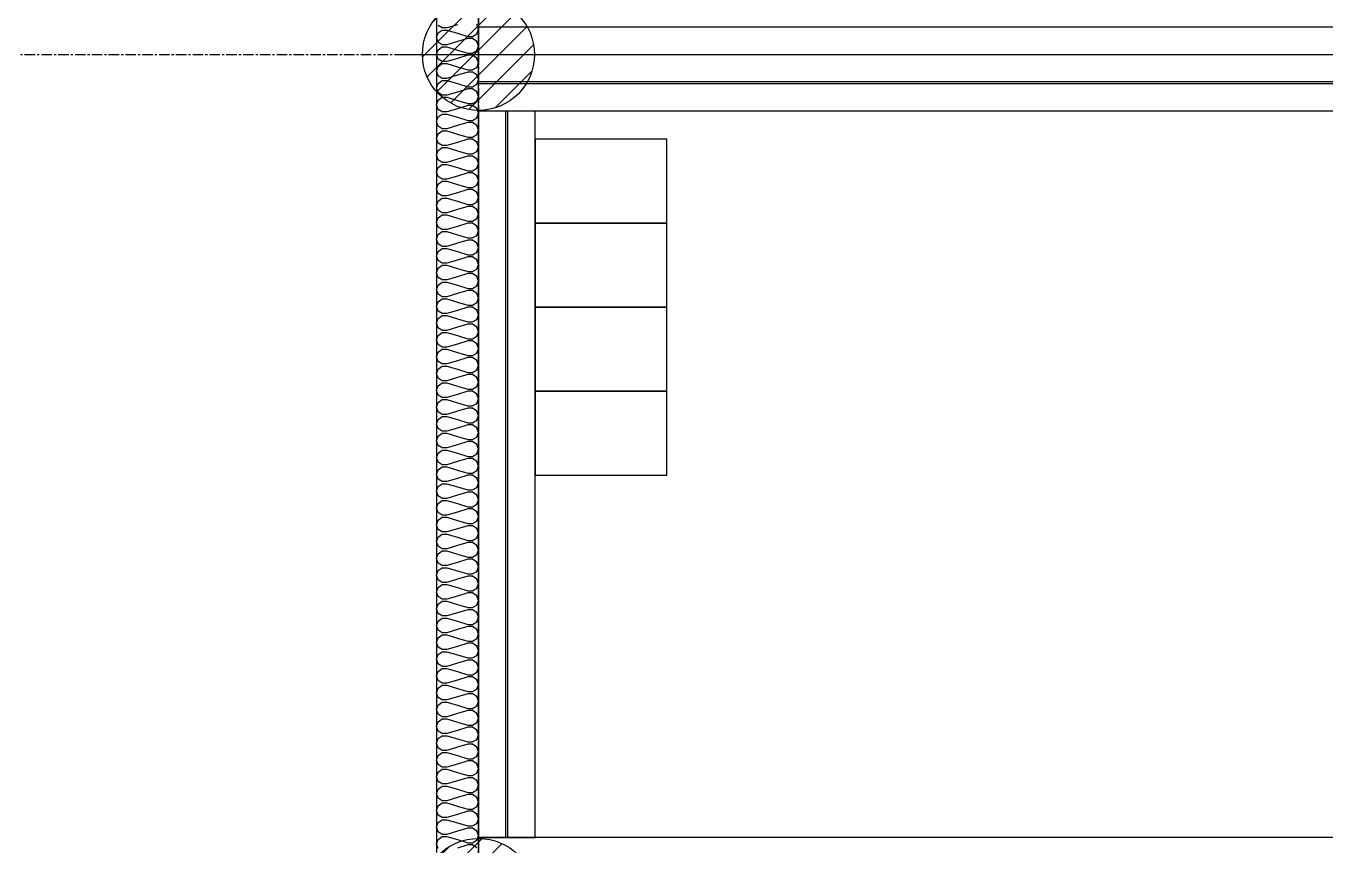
# Model space of a CAD drawing. Header units: millimetres. Extents: x 4080735 to 4152075, y -451436 to -400976.
# Drawn here: x 4098193 to 4102833, y -429486 to -426561 of the extents above; entities that cross this region are included whole.
import ezdxf

# ---------------------------------------------------------------- set-up
doc = ezdxf.new("R2010")
doc.units = ezdxf.units.MM
doc.header["$LTSCALE"] = 60
for name, pattern in [('120', [23, 20, -1, 1, -1]), ('CEN', [62, 60, -1, 0, -1]), ('CENTER', [2, 1.25, -0.25, 0.25, -0.25]), ('HIDDEN', [0.375, 0.25, -0.125])]:
    doc.linetypes.add(name, pattern=pattern)
for name, color, linetype in [('1CEN', 1, 'CEN'), ('1ST FL W1', 3, 'Continuous'), ('CEN', 1, 'CENTER'), ('DIM-SCALE', 7, 'Continuous'), ('EQUIPMENT', 6, 'Continuous'), ('PILE', 4, 'Continuous')]:
    doc.layers.add(name, color=color, linetype=linetype)

# ---------------------------------------------------------------- blocks, each defined once
blk = doc.blocks.new('외각')
at = {"color": 8, "linetype": 'HIDDEN', "ltscale": 0.1}
for p, q in [((-15016.00000000218, -782.3887939570122), (-30016.00000000335, -782.3887939570122)), ((-15015.99999999985, -977.8264786390937), (-30016.00000000102, -977.8264786390937)), ((-15015.99999999985, -985.3164786390844), (-30016.00000000102, -985.3164786390844)), ((-29918.24499999863, -3677.071478638711), (-29918.24499999877, -1083.07147863775)), ((-29910.75499999864, -3677.071478638711), (-29910.75499999878, -1083.07147863775))]:
    blk.add_line(p, q, dxfattribs=at)
at = {"color": 8}
for points in [[(-15016.0000000033, -677.1437939570169), (-30016.0000000033, -677.1437939549214), (-30016.0000000033, -880.1437939560274), (-15016.00000000097, -880.1437939570169)], [(-15016.00000000097, -1083.071478637634), (-30016.00000000097, -1083.071478639729), (-30016.00000000097, -880.0714786386234), (-15015.99999999865, -880.0714786376338)], [(-29812.99999999863, -1083.07147863775), (-30015.99999999863, -1083.07147863775), (-30015.99999999863, -3677.071478637576), (-29812.99999999863, -3677.071478638914)], [(-15016.00000000097, -3677.071478637576), (-30016.00000000097, -3677.07147863548), (-30016.00000000097, -3880.071478636586), (-15015.99999999865, -3880.071478637576)]]:
    blk.add_lwpolyline(points, close=True, dxfattribs=at)
blk = doc.blocks.new('EQ')
at = {"layer": 'EQUIPMENT', "color": 253}
for p, q in [((-15527.00000000186, 14703.70720555075), (-15057.00000000186, 14703.70720555075)), ((-15527.00000000186, 14403.70720555075), (-15057.00000000186, 14403.70720555075)), ((-15527.00000000186, 14103.70720555075), (-15057.00000000186, 14103.70720555075)), ((-15527.00000000186, 13803.70720555075), (-15057.00000000186, 13803.70720555075))]:
    blk.add_line(p, q, dxfattribs=at)
for points in [[(-15057.00000000186, 14703.70720555075), (-15057.00000000186, 15003.70720555075), (-15527.00000000186, 15003.70720555075), (-15527.00000000186, 14703.70720555075)], [(-15057.00000000186, 14403.70720555075), (-15057.00000000186, 14703.70720555075), (-15527.00000000186, 14703.70720555075), (-15527.00000000186, 14403.70720555075)], [(-15057.00000000186, 14103.70720555075), (-15057.00000000186, 14403.70720555075), (-15527.00000000186, 14403.70720555075), (-15527.00000000186, 14103.70720555075)], [(-15057.00000000186, 13803.70720555075), (-15057.00000000186, 14103.70720555075), (-15527.00000000186, 14103.70720555075), (-15527.00000000186, 13803.70720555075)]]:
    blk.add_lwpolyline(points, close=True, dxfattribs=at)
blk = doc.blocks.new('406.9X9')
at = {"layer": 'PILE', "linetype": 'ByBlock'}
h = blk.add_hatch(dxfattribs=at)
h.set_pattern_fill('ANSI31', color=256, scale=500, style=0)
h.set_pattern_definition([(45, (0, 0), (-44.19417382415921, 44.19417382415922), [])])
edge = h.paths.add_edge_path()
edge.add_arc((0, 0), 200, 0, 360)
at = {"layer": 'CEN', "linetype": '120', "ltscale": 0.1}
for p, q in [((-2.041279203118641e-13, -300.0000000002728), (1.36932592852984e-13, 299.9999999997272)), ((-300.0000000006585, -9.311919391659459e-10), (299.9999999993414, -9.314477345508195e-10))]:
    blk.add_line(p, q, dxfattribs=at)
at = {"layer": 'PILE', "linetype": 'ByBlock'}
blk.add_circle((0, 0), 200, dxfattribs=at)

msp = doc.modelspace()

# ---------------------------------------------------------------- linework, layer by layer
at = {"layer": '1CEN', "color": 1, "linetype": 'CENTER', "ltscale": 0.5}
msp.add_line((4099807.760404488, -407162.0759087493), (4099807.760404488, -445662.0759087484), dxfattribs=at)
at = {"layer": '1ST FL W1', "color": 8}
for p, q in [((4099657.760404496, -420662.147387389), (4099657.7604045, -429512.005762872)), ((4099807.7604045, -429662.003593428), (4099807.760404496, -420662.1473873889))]:
    msp.add_line(p, q, dxfattribs=at)
for points in [[(4099807.7604045, -426812.1676590345), (4099801.7604045, -426795.6676590336), (4099786.7604045, -426785.1676590345), (4099770.2604045, -426785.1676590345), (4099732.7604045, -426796.4176590345), (4099695.2604045, -426807.6676590345), (4099678.7604045, -426807.6676590345), (4099663.7604045, -426798.6676590364), (4099657.7604045, -426782.1676590345), (4099663.7604045, -426765.6676590336), (4099678.7604045, -426755.1676590345), (4099695.2604045, -426755.1676590345), (4099732.7604045, -426766.4176590345), (4099770.2604045, -426777.6676590345), (4099786.7604045, -426777.6676590345), (4099801.7604045, -426768.6676590364), (4099807.7604045, -426752.1676590345), (4099801.7604045, -426735.6676590336), (4099786.7604045, -426725.1676590345), (4099770.2604045, -426725.1676590345), (4099732.7604045, -426736.4176590345), (4099695.2604045, -426747.6676590345), (4099678.7604045, -426747.6676590345), (4099663.7604045, -426738.6676590364), (4099657.7604045, -426722.1676590345), (4099663.7604045, -426705.6676590336), (4099678.7604045, -426695.1676590345), (4099695.2604045, -426695.1676590345), (4099732.7604045, -426706.4176590345), (4099770.2604045, -426717.6676590345), (4099786.7604045, -426717.6676590345), (4099801.7604045, -426708.6676590364), (4099807.7604045, -426692.1676590345), (4099801.7604045, -426675.6676590336), (4099786.7604045, -426665.1676590345), (4099770.2604045, -426665.1676590345), (4099732.7604045, -426676.4176590345), (4099695.2604045, -426687.6676590345), (4099678.7604045, -426687.6676590345), (4099663.7604045, -426678.6676590364), (4099657.7604045, -426662.1676590345), (4099663.7604045, -426645.6676590336), (4099678.7604045, -426635.1676590345), (4099695.2604045, -426635.1676590345), (4099732.7604045, -426646.4176590345), (4099770.2604045, -426657.6676590345), (4099786.7604045, -426657.6676590345), (4099801.7604045, -426648.6676590364), (4099807.7604045, -426632.1676590345), (4099801.7604045, -426615.6676590336), (4099786.7604045, -426605.1676590345), (4099770.2604045, -426605.1676590345), (4099732.7604045, -426616.4176590345), (4099695.2604045, -426627.6676590345), (4099678.7604045, -426627.6676590345), (4099663.7604045, -426618.6676590364), (4099657.7604045, -426602.1676590345), (4099663.7604045, -426585.6676590336), (4099678.7604045, -426575.1676590345), (4099695.2604045, -426575.1676590345), (4099732.7604045, -426586.4176590345), (4099770.2604045, -426597.6676590345), (4099786.7604045, -426597.6676590345), (4099801.7604045, -426588.6676590364), (4099807.7604045, -426572.1676590345), (4099801.7604045, -426555.6676590336)], [(4099732.7604045, -426556.4176590345), (4099695.2604045, -426567.6676590345), (4099678.7604045, -426567.6676590345), (4099663.7604045, -426558.6676590364)], [(4099807.7604045, -427352.1497428662), (4099801.7604045, -427335.6497428653), (4099786.7604045, -427325.1497428662), (4099770.2604045, -427325.1497428662), (4099732.7604045, -427336.3997428662), (4099695.2604045, -427347.6497428662), (4099678.7604045, -427347.6497428662), (4099663.7604045, -427338.6497428681), (4099657.7604045, -427322.1497428662), (4099663.7604045, -427305.6497428653), (4099678.7604045, -427295.1497428662), (4099695.2604045, -427295.1497428662), (4099732.7604045, -427306.3997428662), (4099770.2604045, -427317.6497428662), (4099786.7604045, -427317.6497428662), (4099801.7604045, -427308.6497428681), (4099807.7604045, -427292.1497428662), (4099801.7604045, -427275.6497428653), (4099786.7604045, -427265.1497428662), (4099770.2604045, -427265.1497428662), (4099732.7604045, -427276.3997428662), (4099695.2604045, -427287.6497428662), (4099678.7604045, -427287.6497428662), (4099663.7604045, -427278.6497428681), (4099657.7604045, -427262.1497428662), (4099663.7604045, -427245.6497428653), (4099678.7604045, -427235.1497428662), (4099695.2604045, -427235.1497428662), (4099732.7604045, -427246.3997428662), (4099770.2604045, -427257.6497428662), (4099786.7604045, -427257.6497428662), (4099801.7604045, -427248.6497428681), (4099807.7604045, -427232.1497428662), (4099801.7604045, -427215.6497428653), (4099786.7604045, -427205.1497428662), (4099770.2604045, -427205.1497428662), (4099732.7604045, -427216.3997428662), (4099695.2604045, -427227.6497428662), (4099678.7604045, -427227.6497428662), (4099663.7604045, -427218.6497428681), (4099657.7604045, -427202.1497428662), (4099663.7604045, -427185.6497428653), (4099678.7604045, -427175.1497428662), (4099695.2604045, -427175.1497428662), (4099732.7604045, -427186.3997428662), (4099770.2604045, -427197.6497428662), (4099786.7604045, -427197.6497428662), (4099801.7604045, -427188.6497428681), (4099807.7604045, -427172.1497428662), (4099801.7604045, -427155.6497428653), (4099786.7604045, -427145.1497428662), (4099770.2604045, -427145.1497428662), (4099732.7604045, -427156.3997428662), (4099695.2604045, -427167.6497428662), (4099678.7604045, -427167.6497428662), (4099663.7604045, -427158.6497428681), (4099657.7604045, -427142.1497428662), (4099663.7604045, -427125.6497428653), (4099678.7604045, -427115.1497428662), (4099695.2604045, -427115.1497428662), (4099732.7604045, -427126.3997428662), (4099770.2604045, -427137.6497428662), (4099786.7604045, -427137.6497428662), (4099801.7604045, -427128.6497428681), (4099807.7604045, -427112.1497428662), (4099801.7604045, -427095.6497428653), (4099786.7604045, -427085.1497428662), (4099770.2604045, -427085.1497428662), (4099732.7604045, -427096.3997428662), (4099695.2604045, -427107.6497428662), (4099678.7604045, -427107.6497428662), (4099663.7604045, -427098.6497428681), (4099657.7604045, -427082.1497428662), (4099663.7604045, -427065.6497428653), (4099678.7604045, -427055.1497428662), (4099695.2604045, -427055.1497428662), (4099732.7604045, -427066.3997428662), (4099770.2604045, -427077.6497428662), (4099786.7604045, -427077.6497428662), (4099801.7604045, -427068.6497428681), (4099807.7604045, -427052.1497428662), (4099801.7604045, -427035.6497428653), (4099786.7604045, -427025.1497428662), (4099770.2604045, -427025.1497428662), (4099732.7604045, -427036.3997428662), (4099695.2604045, -427047.6497428662), (4099678.7604045, -427047.6497428662), (4099663.7604045, -427038.6497428681), (4099657.7604045, -427022.1497428662), (4099663.7604045, -427005.6497428653), (4099678.7604045, -426995.1497428662), (4099695.2604045, -426995.1497428662), (4099732.7604045, -427006.3997428662), (4099770.2604045, -427017.6497428662), (4099786.7604045, -427017.6497428662), (4099801.7604045, -427008.6497428681), (4099807.7604045, -426992.1497428662), (4099801.7604045, -426975.6497428653), (4099786.7604045, -426965.1497428662), (4099770.2604045, -426965.1497428662), (4099732.7604045, -426976.3997428662), (4099695.2604045, -426987.6497428662), (4099678.7604045, -426987.6497428662), (4099663.7604045, -426978.6497428681), (4099657.7604045, -426962.1497428662), (4099663.7604045, -426945.6497428653), (4099678.7604045, -426935.1497428662), (4099695.2604045, -426935.1497428662), (4099732.7604045, -426946.3997428662), (4099770.2604045, -426957.6497428662), (4099786.7604045, -426957.6497428662), (4099801.7604045, -426948.6497428681), (4099807.7604045, -426932.1497428662), (4099801.7604045, -426915.6497428653), (4099786.7604045, -426905.1497428662), (4099770.2604045, -426905.1497428662), (4099732.7604045, -426916.3997428662), (4099695.2604045, -426927.6497428662), (4099678.7604045, -426927.6497428662), (4099663.7604045, -426918.6497428681), (4099657.7604045, -426902.1497428662), (4099663.7604045, -426885.6497428653), (4099678.7604045, -426875.1497428662), (4099695.2604045, -426875.1497428662), (4099732.7604045, -426886.3997428662), (4099770.2604045, -426897.6497428662), (4099786.7604045, -426897.6497428662), (4099801.7604045, -426888.6497428681), (4099807.7604045, -426872.1497428662), (4099801.7604045, -426855.6497428653), (4099786.7604045, -426845.1497428662), (4099770.2604045, -426845.1497428662), (4099732.7604045, -426856.3997428662), (4099695.2604045, -426867.6497428662), (4099678.7604045, -426867.6497428662), (4099663.7604045, -426858.6497428681), (4099657.7604045, -426842.1497428662), (4099663.7604045, -426825.6497428653), (4099678.7604045, -426815.1497428662), (4099695.2604045, -426815.1497428662), (4099732.7604045, -426826.3997428662), (4099770.2604045, -426837.6497428662), (4099786.7604045, -426837.6497428662), (4099801.7604045, -426828.6497428681), (4099807.7604045, -426812.1497428662)], [(4099807.7604045, -427892.1318266979), (4099801.7604045, -427875.631826697), (4099786.7604045, -427865.1318266979), (4099770.2604045, -427865.1318266979), (4099732.7604045, -427876.3818266979), (4099695.2604045, -427887.6318266979), (4099678.7604045, -427887.6318266979), (4099663.7604045, -427878.6318266998), (4099657.7604045, -427862.1318266979), (4099663.7604045, -427845.631826697), (4099678.7604045, -427835.1318266979), (4099695.2604045, -427835.1318266979), (4099732.7604045, -427846.3818266979), (4099770.2604045, -427857.6318266979), (4099786.7604045, -427857.6318266979), (4099801.7604045, -427848.6318266998), (4099807.7604045, -427832.1318266979), (4099801.7604045, -427815.631826697), (4099786.7604045, -427805.1318266979), (4099770.2604045, -427805.1318266979), (4099732.7604045, -427816.3818266979), (4099695.2604045, -427827.6318266979), (4099678.7604045, -427827.6318266979), (4099663.7604045, -427818.6318266998), (4099657.7604045, -427802.1318266979), (4099663.7604045, -427785.631826697), (4099678.7604045, -427775.1318266979), (4099695.2604045, -427775.1318266979), (4099732.7604045, -427786.3818266979), (4099770.2604045, -427797.6318266979), (4099786.7604045, -427797.6318266979), (4099801.7604045, -427788.6318266998), (4099807.7604045, -427772.1318266979), (4099801.7604045, -427755.631826697), (4099786.7604045, -427745.1318266979), (4099770.2604045, -427745.1318266979), (4099732.7604045, -427756.3818266979), (4099695.2604045, -427767.6318266979), (4099678.7604045, -427767.6318266979), (4099663.7604045, -427758.6318266998), (4099657.7604045, -427742.1318266979), (4099663.7604045, -427725.631826697), (4099678.7604045, -427715.1318266979), (4099695.2604045, -427715.1318266979), (4099732.7604045, -427726.3818266979), (4099770.2604045, -427737.6318266979), (4099786.7604045, -427737.6318266979), (4099801.7604045, -427728.6318266998), (4099807.7604045, -427712.1318266979), (4099801.7604045, -427695.631826697), (4099786.7604045, -427685.1318266979), (4099770.2604045, -427685.1318266979), (4099732.7604045, -427696.3818266979), (4099695.2604045, -427707.6318266979), (4099678.7604045, -427707.6318266979), (4099663.7604045, -427698.6318266998), (4099657.7604045, -427682.1318266979), (4099663.7604045, -427665.631826697), (4099678.7604045, -427655.1318266979), (4099695.2604045, -427655.1318266979), (4099732.7604045, -427666.3818266979), (4099770.2604045, -427677.6318266979), (4099786.7604045, -427677.6318266979), (4099801.7604045, -427668.6318266998), (4099807.7604045, -427652.1318266979), (4099801.7604045, -427635.631826697), (4099786.7604045, -427625.1318266979), (4099770.2604045, -427625.1318266979), (4099732.7604045, -427636.3818266979), (4099695.2604045, -427647.6318266979), (4099678.7604045, -427647.6318266979), (4099663.7604045, -427638.6318266998), (4099657.7604045, -427622.1318266979), (4099663.7604045, -427605.631826697), (4099678.7604045, -427595.1318266979), (4099695.2604045, -427595.1318266979), (4099732.7604045, -427606.3818266979), (4099770.2604045, -427617.6318266979), (4099786.7604045, -427617.6318266979), (4099801.7604045, -427608.6318266998), (4099807.7604045, -427592.1318266979), (4099801.7604045, -427575.631826697), (4099786.7604045, -427565.1318266979), (4099770.2604045, -427565.1318266979), (4099732.7604045, -427576.3818266979), (4099695.2604045, -427587.6318266979), (4099678.7604045, -427587.6318266979), (4099663.7604045, -427578.6318266998), (4099657.7604045, -427562.1318266979), (4099663.7604045, -427545.631826697), (4099678.7604045, -427535.1318266979), (4099695.2604045, -427535.1318266979), (4099732.7604045, -427546.3818266979), (4099770.2604045, -427557.6318266979), (4099786.7604045, -427557.6318266979), (4099801.7604045, -427548.6318266998), (4099807.7604045, -427532.1318266979), (4099801.7604045, -427515.631826697), (4099786.7604045, -427505.1318266979), (4099770.2604045, -427505.1318266979), (4099732.7604045, -427516.3818266979), (4099695.2604045, -427527.6318266979), (4099678.7604045, -427527.6318266979), (4099663.7604045, -427518.6318266998), (4099657.7604045, -427502.1318266979), (4099663.7604045, -427485.631826697), (4099678.7604045, -427475.1318266979), (4099695.2604045, -427475.1318266979), (4099732.7604045, -427486.3818266979), (4099770.2604045, -427497.6318266979), (4099786.7604045, -427497.6318266979), (4099801.7604045, -427488.6318266998), (4099807.7604045, -427472.1318266979), (4099801.7604045, -427455.631826697), (4099786.7604045, -427445.1318266979), (4099770.2604045, -427445.1318266979), (4099732.7604045, -427456.3818266979), (4099695.2604045, -427467.6318266979), (4099678.7604045, -427467.6318266979), (4099663.7604045, -427458.6318266998), (4099657.7604045, -427442.1318266979), (4099663.7604045, -427425.631826697), (4099678.7604045, -427415.1318266979), (4099695.2604045, -427415.1318266979), (4099732.7604045, -427426.3818266979), (4099770.2604045, -427437.6318266979), (4099786.7604045, -427437.6318266979), (4099801.7604045, -427428.6318266998), (4099807.7604045, -427412.1318266979), (4099801.7604045, -427395.631826697), (4099786.7604045, -427385.1318266979), (4099770.2604045, -427385.1318266979), (4099732.7604045, -427396.3818266979), (4099695.2604045, -427407.6318266979), (4099678.7604045, -427407.6318266979), (4099663.7604045, -427398.6318266998), (4099657.7604045, -427382.1318266979), (4099663.7604045, -427365.631826697), (4099678.7604045, -427355.1318266979), (4099695.2604045, -427355.1318266979), (4099732.7604045, -427366.3818266979), (4099770.2604045, -427377.6318266979), (4099786.7604045, -427377.6318266979), (4099801.7604045, -427368.6318266998), (4099807.7604045, -427352.1318266979)], [(4099807.7604045, -428432.1139105296), (4099801.7604045, -428415.6139105287), (4099786.7604045, -428405.1139105296), (4099770.2604045, -428405.1139105296), (4099732.7604045, -428416.3639105296), (4099695.2604045, -428427.6139105296), (4099678.7604045, -428427.6139105296), (4099663.7604045, -428418.6139105315), (4099657.7604045, -428402.1139105296), (4099663.7604045, -428385.6139105287), (4099678.7604045, -428375.1139105296), (4099695.2604045, -428375.1139105296), (4099732.7604045, -428386.3639105296), (4099770.2604045, -428397.6139105296), (4099786.7604045, -428397.6139105296), (4099801.7604045, -428388.6139105315), (4099807.7604045, -428372.1139105296), (4099801.7604045, -428355.6139105287), (4099786.7604045, -428345.1139105296), (4099770.2604045, -428345.1139105296), (4099732.7604045, -428356.3639105296), (4099695.2604045, -428367.6139105296), (4099678.7604045, -428367.6139105296), (4099663.7604045, -428358.6139105315), (4099657.7604045, -428342.1139105296), (4099663.7604045, -428325.6139105287), (4099678.7604045, -428315.1139105296), (4099695.2604045, -428315.1139105296), (4099732.7604045, -428326.3639105296), (4099770.2604045, -428337.6139105296), (4099786.7604045, -428337.6139105296), (4099801.7604045, -428328.6139105315), (4099807.7604045, -428312.1139105296), (4099801.7604045, -428295.6139105287), (4099786.7604045, -428285.1139105296), (4099770.2604045, -428285.1139105296), (4099732.7604045, -428296.3639105296), (4099695.2604045, -428307.6139105296), (4099678.7604045, -428307.6139105296), (4099663.7604045, -428298.6139105315), (4099657.7604045, -428282.1139105296), (4099663.7604045, -428265.6139105287), (4099678.7604045, -428255.1139105296), (4099695.2604045, -428255.1139105296), (4099732.7604045, -428266.3639105296), (4099770.2604045, -428277.6139105296), (4099786.7604045, -428277.6139105296), (4099801.7604045, -428268.6139105315), (4099807.7604045, -428252.1139105296), (4099801.7604045, -428235.6139105287), (4099786.7604045, -428225.1139105296), (4099770.2604045, -428225.1139105296), (4099732.7604045, -428236.3639105296), (4099695.2604045, -428247.6139105296), (4099678.7604045, -428247.6139105296), (4099663.7604045, -428238.6139105315), (4099657.7604045, -428222.1139105296), (4099663.7604045, -428205.6139105287), (4099678.7604045, -428195.1139105296), (4099695.2604045, -428195.1139105296), (4099732.7604045, -428206.3639105296), (4099770.2604045, -428217.6139105296), (4099786.7604045, -428217.6139105296), (4099801.7604045, -428208.6139105315), (4099807.7604045, -428192.1139105296), (4099801.7604045, -428175.6139105287), (4099786.7604045, -428165.1139105296), (4099770.2604045, -428165.1139105296), (4099732.7604045, -428176.3639105296), (4099695.2604045, -428187.6139105296), (4099678.7604045, -428187.6139105296), (4099663.7604045, -428178.6139105315), (4099657.7604045, -428162.1139105296), (4099663.7604045, -428145.6139105287), (4099678.7604045, -428135.1139105296), (4099695.2604045, -428135.1139105296), (4099732.7604045, -428146.3639105296), (4099770.2604045, -428157.6139105296), (4099786.7604045, -428157.6139105296), (4099801.7604045, -428148.6139105315), (4099807.7604045, -428132.1139105296), (4099801.7604045, -428115.6139105287), (4099786.7604045, -428105.1139105296), (4099770.2604045, -428105.1139105296), (4099732.7604045, -428116.3639105296), (4099695.2604045, -428127.6139105296), (4099678.7604045, -428127.6139105296), (4099663.7604045, -428118.6139105315), (4099657.7604045, -428102.1139105296), (4099663.7604045, -428085.6139105287), (4099678.7604045, -428075.1139105296), (4099695.2604045, -428075.1139105296), (4099732.7604045, -428086.3639105296), (4099770.2604045, -428097.6139105296), (4099786.7604045, -428097.6139105296), (4099801.7604045, -428088.6139105315), (4099807.7604045, -428072.1139105296), (4099801.7604045, -428055.6139105287), (4099786.7604045, -428045.1139105296), (4099770.2604045, -428045.1139105296), (4099732.7604045, -428056.3639105296), (4099695.2604045, -428067.6139105296), (4099678.7604045, -428067.6139105296), (4099663.7604045, -428058.6139105315), (4099657.7604045, -428042.1139105296), (4099663.7604045, -428025.6139105287), (4099678.7604045, -428015.1139105296), (4099695.2604045, -428015.1139105296), (4099732.7604045, -428026.3639105296), (4099770.2604045, -428037.6139105296), (4099786.7604045, -428037.6139105296), (4099801.7604045, -428028.6139105315), (4099807.7604045, -428012.1139105296), (4099801.7604045, -427995.6139105287), (4099786.7604045, -427985.1139105296), (4099770.2604045, -427985.1139105296), (4099732.7604045, -427996.3639105296), (4099695.2604045, -428007.6139105296), (4099678.7604045, -428007.6139105296), (4099663.7604045, -427998.6139105315), (4099657.7604045, -427982.1139105296), (4099663.7604045, -427965.6139105287), (4099678.7604045, -427955.1139105296), (4099695.2604045, -427955.1139105296), (4099732.7604045, -427966.3639105296), (4099770.2604045, -427977.6139105296), (4099786.7604045, -427977.6139105296), (4099801.7604045, -427968.6139105315), (4099807.7604045, -427952.1139105296), (4099801.7604045, -427935.6139105287), (4099786.7604045, -427925.1139105296), (4099770.2604045, -427925.1139105296), (4099732.7604045, -427936.3639105296), (4099695.2604045, -427947.6139105296), (4099678.7604045, -427947.6139105296), (4099663.7604045, -427938.6139105315), (4099657.7604045, -427922.1139105296), (4099663.7604045, -427905.6139105287), (4099678.7604045, -427895.1139105296), (4099695.2604045, -427895.1139105296), (4099732.7604045, -427906.3639105296), (4099770.2604045, -427917.6139105296), (4099786.7604045, -427917.6139105296), (4099801.7604045, -427908.6139105315), (4099807.7604045, -427892.1139105296)], [(4099807.7604045, -428972.0959943613), (4099801.7604045, -428955.5959943603), (4099786.7604045, -428945.0959943613), (4099770.2604045, -428945.0959943613), (4099732.7604045, -428956.3459943613), (4099695.2604045, -428967.5959943613), (4099678.7604045, -428967.5959943613), (4099663.7604045, -428958.5959943631), (4099657.7604045, -428942.0959943613), (4099663.7604045, -428925.5959943603), (4099678.7604045, -428915.0959943613), (4099695.2604045, -428915.0959943613), (4099732.7604045, -428926.3459943613), (4099770.2604045, -428937.5959943613), (4099786.7604045, -428937.5959943613), (4099801.7604045, -428928.5959943631), (4099807.7604045, -428912.0959943613), (4099801.7604045, -428895.5959943603), (4099786.7604045, -428885.0959943613), (4099770.2604045, -428885.0959943613), (4099732.7604045, -428896.3459943613), (4099695.2604045, -428907.5959943613), (4099678.7604045, -428907.5959943613), (4099663.7604045, -428898.5959943631), (4099657.7604045, -428882.0959943613), (4099663.7604045, -428865.5959943603), (4099678.7604045, -428855.0959943613), (4099695.2604045, -428855.0959943613), (4099732.7604045, -428866.3459943613), (4099770.2604045, -428877.5959943613), (4099786.7604045, -428877.5959943613), (4099801.7604045, -428868.5959943631), (4099807.7604045, -428852.0959943613), (4099801.7604045, -428835.5959943603), (4099786.7604045, -428825.0959943613), (4099770.2604045, -428825.0959943613), (4099732.7604045, -428836.3459943613), (4099695.2604045, -428847.5959943613), (4099678.7604045, -428847.5959943613), (4099663.7604045, -428838.5959943631), (4099657.7604045, -428822.0959943613), (4099663.7604045, -428805.5959943603), (4099678.7604045, -428795.0959943613), (4099695.2604045, -428795.0959943613), (4099732.7604045, -428806.3459943613), (4099770.2604045, -428817.5959943613), (4099786.7604045, -428817.5959943613), (4099801.7604045, -428808.5959943631), (4099807.7604045, -428792.0959943613), (4099801.7604045, -428775.5959943603), (4099786.7604045, -428765.0959943613), (4099770.2604045, -428765.0959943613), (4099732.7604045, -428776.3459943613), (4099695.2604045, -428787.5959943613), (4099678.7604045, -428787.5959943613), (4099663.7604045, -428778.5959943631), (4099657.7604045, -428762.0959943613), (4099663.7604045, -428745.5959943603), (4099678.7604045, -428735.0959943613), (4099695.2604045, -428735.0959943613), (4099732.7604045, -428746.3459943613), (4099770.2604045, -428757.5959943613), (4099786.7604045, -428757.5959943613), (4099801.7604045, -428748.5959943631), (4099807.7604045, -428732.0959943613), (4099801.7604045, -428715.5959943603), (4099786.7604045, -428705.0959943613), (4099770.2604045, -428705.0959943613), (4099732.7604045, -428716.3459943613), (4099695.2604045, -428727.5959943613), (4099678.7604045, -428727.5959943613), (4099663.7604045, -428718.5959943631), (4099657.7604045, -428702.0959943613), (4099663.7604045, -428685.5959943603), (4099678.7604045, -428675.0959943613), (4099695.2604045, -428675.0959943613), (4099732.7604045, -428686.3459943613), (4099770.2604045, -428697.5959943613), (4099786.7604045, -428697.5959943613), (4099801.7604045, -428688.5959943631), (4099807.7604045, -428672.0959943613), (4099801.7604045, -428655.5959943603), (4099786.7604045, -428645.0959943613), (4099770.2604045, -428645.0959943613), (4099732.7604045, -428656.3459943613), (4099695.2604045, -428667.5959943613), (4099678.7604045, -428667.5959943613), (4099663.7604045, -428658.5959943631), (4099657.7604045, -428642.0959943613), (4099663.7604045, -428625.5959943603), (4099678.7604045, -428615.0959943613), (4099695.2604045, -428615.0959943613), (4099732.7604045, -428626.3459943613), (4099770.2604045, -428637.5959943613), (4099786.7604045, -428637.5959943613), (4099801.7604045, -428628.5959943631), (4099807.7604045, -428612.0959943613), (4099801.7604045, -428595.5959943603), (4099786.7604045, -428585.0959943613), (4099770.2604045, -428585.0959943613), (4099732.7604045, -428596.3459943613), (4099695.2604045, -428607.5959943613), (4099678.7604045, -428607.5959943613), (4099663.7604045, -428598.5959943631), (4099657.7604045, -428582.0959943613), (4099663.7604045, -428565.5959943603), (4099678.7604045, -428555.0959943613), (4099695.2604045, -428555.0959943613), (4099732.7604045, -428566.3459943613), (4099770.2604045, -428577.5959943613), (4099786.7604045, -428577.5959943613), (4099801.7604045, -428568.5959943631), (4099807.7604045, -428552.0959943613), (4099801.7604045, -428535.5959943603), (4099786.7604045, -428525.0959943613), (4099770.2604045, -428525.0959943613), (4099732.7604045, -428536.3459943613), (4099695.2604045, -428547.5959943613), (4099678.7604045, -428547.5959943613), (4099663.7604045, -428538.5959943631), (4099657.7604045, -428522.0959943613), (4099663.7604045, -428505.5959943603), (4099678.7604045, -428495.0959943613), (4099695.2604045, -428495.0959943613), (4099732.7604045, -428506.3459943613), (4099770.2604045, -428517.5959943613), (4099786.7604045, -428517.5959943613), (4099801.7604045, -428508.5959943631), (4099807.7604045, -428492.0959943613), (4099801.7604045, -428475.5959943603), (4099786.7604045, -428465.0959943613), (4099770.2604045, -428465.0959943613), (4099732.7604045, -428476.3459943613), (4099695.2604045, -428487.5959943613), (4099678.7604045, -428487.5959943613), (4099663.7604045, -428478.5959943631), (4099657.7604045, -428462.0959943613), (4099663.7604045, -428445.5959943603), (4099678.7604045, -428435.0959943613), (4099695.2604045, -428435.0959943613), (4099732.7604045, -428446.3459943613), (4099770.2604045, -428457.5959943613), (4099786.7604045, -428457.5959943613), (4099801.7604045, -428448.5959943631), (4099807.7604045, -428432.0959943613)], [(4099663.7604045, -429498.5780781948), (4099657.7604045, -429482.0780781929), (4099663.7604045, -429465.578078192), (4099678.7604045, -429455.0780781929), (4099695.2604045, -429455.0780781929), (4099732.7604045, -429466.3280781929), (4099770.2604045, -429477.5780781929), (4099786.7604045, -429477.5780781929), (4099801.7604045, -429468.5780781948), (4099807.7604045, -429452.0780781929), (4099801.7604045, -429435.578078192), (4099786.7604045, -429425.0780781929), (4099770.2604045, -429425.0780781929), (4099732.7604045, -429436.3280781929), (4099695.2604045, -429447.5780781929), (4099678.7604045, -429447.5780781929), (4099663.7604045, -429438.5780781948), (4099657.7604045, -429422.0780781929), (4099663.7604045, -429405.578078192), (4099678.7604045, -429395.0780781929), (4099695.2604045, -429395.0780781929), (4099732.7604045, -429406.3280781929), (4099770.2604045, -429417.5780781929), (4099786.7604045, -429417.5780781929), (4099801.7604045, -429408.5780781948), (4099807.7604045, -429392.0780781929), (4099801.7604045, -429375.578078192), (4099786.7604045, -429365.0780781929), (4099770.2604045, -429365.0780781929), (4099732.7604045, -429376.3280781929), (4099695.2604045, -429387.5780781929), (4099678.7604045, -429387.5780781929), (4099663.7604045, -429378.5780781948), (4099657.7604045, -429362.0780781929), (4099663.7604045, -429345.578078192), (4099678.7604045, -429335.0780781929), (4099695.2604045, -429335.0780781929), (4099732.7604045, -429346.3280781929), (4099770.2604045, -429357.5780781929), (4099786.7604045, -429357.5780781929), (4099801.7604045, -429348.5780781948), (4099807.7604045, -429332.0780781929), (4099801.7604045, -429315.578078192), (4099786.7604045, -429305.0780781929), (4099770.2604045, -429305.0780781929), (4099732.7604045, -429316.3280781929), (4099695.2604045, -429327.5780781929), (4099678.7604045, -429327.5780781929), (4099663.7604045, -429318.5780781948), (4099657.7604045, -429302.0780781929), (4099663.7604045, -429285.578078192), (4099678.7604045, -429275.0780781929), (4099695.2604045, -429275.0780781929), (4099732.7604045, -429286.3280781929), (4099770.2604045, -429297.5780781929), (4099786.7604045, -429297.5780781929), (4099801.7604045, -429288.5780781948), (4099807.7604045, -429272.0780781929), (4099801.7604045, -429255.578078192), (4099786.7604045, -429245.0780781929), (4099770.2604045, -429245.0780781929), (4099732.7604045, -429256.3280781929), (4099695.2604045, -429267.5780781929), (4099678.7604045, -429267.5780781929), (4099663.7604045, -429258.5780781948), (4099657.7604045, -429242.0780781929), (4099663.7604045, -429225.578078192), (4099678.7604045, -429215.0780781929), (4099695.2604045, -429215.0780781929), (4099732.7604045, -429226.3280781929), (4099770.2604045, -429237.5780781929), (4099786.7604045, -429237.5780781929), (4099801.7604045, -429228.5780781948), (4099807.7604045, -429212.0780781929), (4099801.7604045, -429195.578078192), (4099786.7604045, -429185.0780781929), (4099770.2604045, -429185.0780781929), (4099732.7604045, -429196.3280781929), (4099695.2604045, -429207.5780781929), (4099678.7604045, -429207.5780781929), (4099663.7604045, -429198.5780781948), (4099657.7604045, -429182.0780781929), (4099663.7604045, -429165.578078192), (4099678.7604045, -429155.0780781929), (4099695.2604045, -429155.0780781929), (4099732.7604045, -429166.3280781929), (4099770.2604045, -429177.5780781929), (4099786.7604045, -429177.5780781929), (4099801.7604045, -429168.5780781948), (4099807.7604045, -429152.0780781929), (4099801.7604045, -429135.578078192), (4099786.7604045, -429125.0780781929), (4099770.2604045, -429125.0780781929), (4099732.7604045, -429136.3280781929), (4099695.2604045, -429147.5780781929), (4099678.7604045, -429147.5780781929), (4099663.7604045, -429138.5780781948), (4099657.7604045, -429122.0780781929), (4099663.7604045, -429105.578078192), (4099678.7604045, -429095.0780781929), (4099695.2604045, -429095.0780781929), (4099732.7604045, -429106.3280781929), (4099770.2604045, -429117.5780781929), (4099786.7604045, -429117.5780781929), (4099801.7604045, -429108.5780781948), (4099807.7604045, -429092.0780781929), (4099801.7604045, -429075.578078192), (4099786.7604045, -429065.0780781929), (4099770.2604045, -429065.0780781929), (4099732.7604045, -429076.3280781929), (4099695.2604045, -429087.5780781929), (4099678.7604045, -429087.5780781929), (4099663.7604045, -429078.5780781948), (4099657.7604045, -429062.0780781929), (4099663.7604045, -429045.578078192), (4099678.7604045, -429035.0780781929), (4099695.2604045, -429035.0780781929), (4099732.7604045, -429046.3280781929), (4099770.2604045, -429057.5780781929), (4099786.7604045, -429057.5780781929), (4099801.7604045, -429048.5780781948), (4099807.7604045, -429032.0780781929), (4099801.7604045, -429015.578078192), (4099786.7604045, -429005.0780781929), (4099770.2604045, -429005.0780781929), (4099732.7604045, -429016.3280781929), (4099695.2604045, -429027.5780781929), (4099678.7604045, -429027.5780781929), (4099663.7604045, -429018.5780781948), (4099657.7604045, -429002.0780781929), (4099663.7604045, -428985.578078192), (4099678.7604045, -428975.0780781929), (4099695.2604045, -428975.0780781929), (4099732.7604045, -428986.3280781929), (4099770.2604045, -428997.5780781929), (4099786.7604045, -428997.5780781929), (4099801.7604045, -428988.5780781948), (4099807.7604045, -428972.0780781929)], [(4099801.7604045, -429495.578078192), (4099786.7604045, -429485.0780781929), (4099770.2604045, -429485.0780781929), (4099732.7604045, -429496.3280781929)]]:
    msp.add_lwpolyline(points, dxfattribs=at)

# ---------------------------------------------------------------- block references
at = {"color": 8}
msp.add_blockref('외각', (4129823.760404499, -425782.0035934308), dxfattribs=at)

# ---------------------------------------------------------------- next in the draw order: block references
at = {"layer": 'EQUIPMENT', "color": 3}
msp.add_blockref('EQ', (4115537.760404503, -441968.7822776194), dxfattribs=at)

# ---------------------------------------------------------------- next in the draw order: linework, layer by layer
at = {"layer": '1CEN', "color": 1, "linetype": 'CENTER', "ltscale": 0.5}
msp.add_line((4093807.760404488, -426662.0759087484), (4130807.760404488, -426662.0759087484), dxfattribs=at)
msp.add_line((4093807.760404488, -426662.0759087484), (4130807.760404488, -426662.0759087484), dxfattribs=at)

# ---------------------------------------------------------------- next in the draw order: block references
at = {"layer": 'DIM-SCALE'}
for p in [(4099807.760404488, -426662.1473873868), (4099807.7604045, -429662.003593428)]:
    msp.add_blockref('406.9X9', p, dxfattribs=at)

doc.saveas('drawing.dxf')
